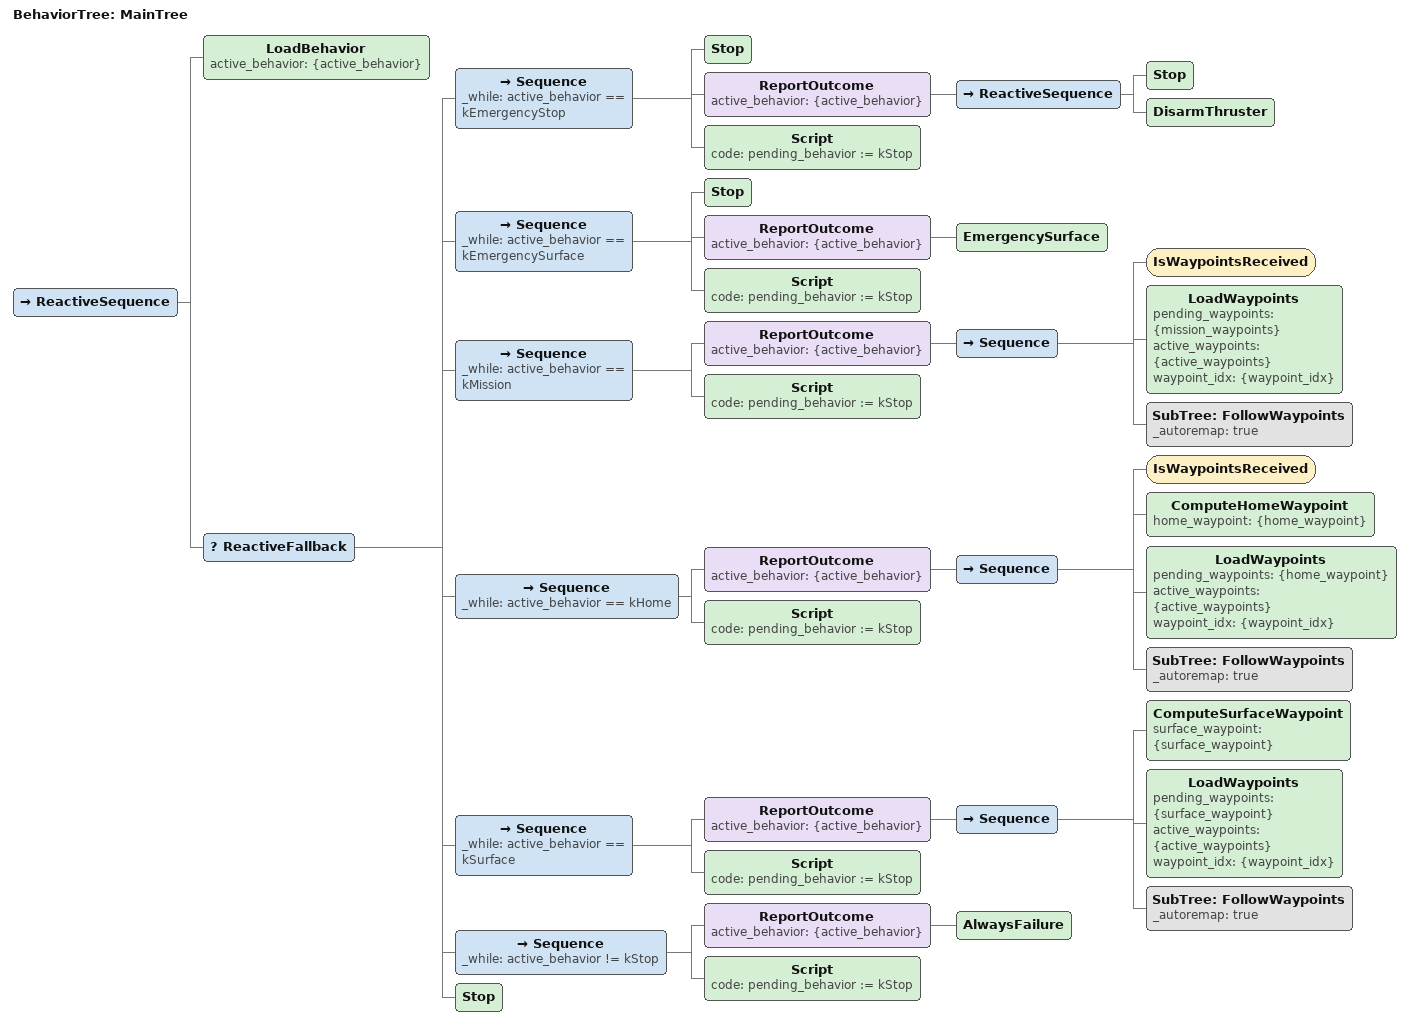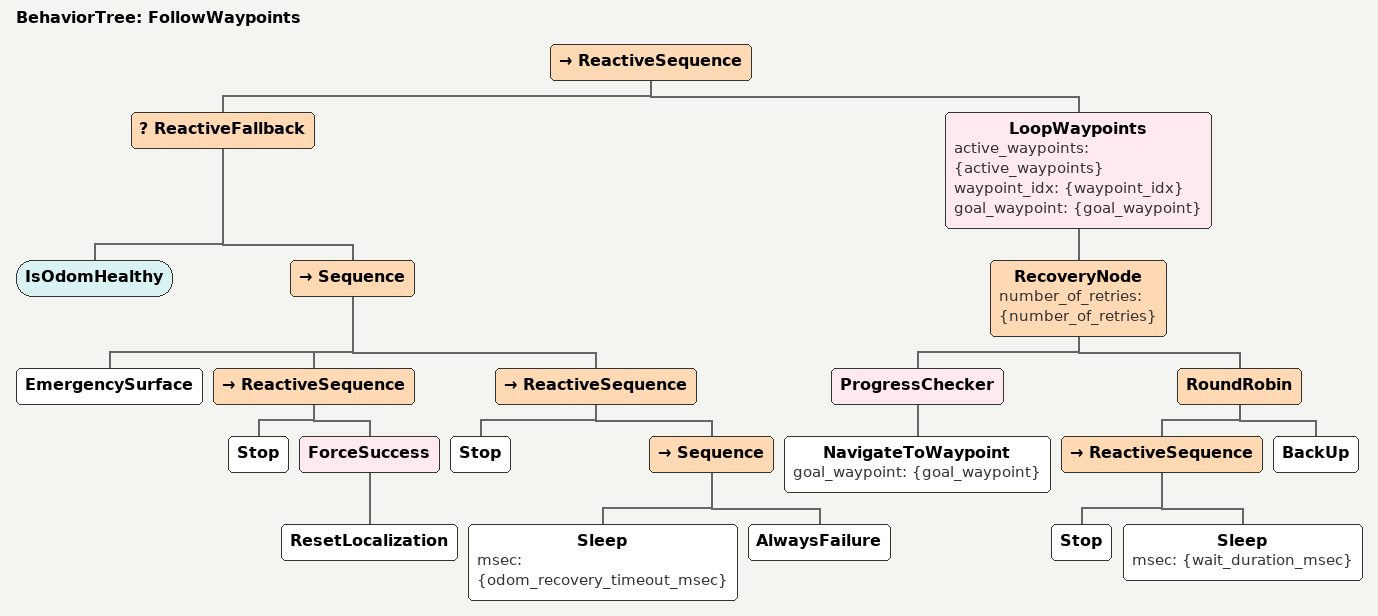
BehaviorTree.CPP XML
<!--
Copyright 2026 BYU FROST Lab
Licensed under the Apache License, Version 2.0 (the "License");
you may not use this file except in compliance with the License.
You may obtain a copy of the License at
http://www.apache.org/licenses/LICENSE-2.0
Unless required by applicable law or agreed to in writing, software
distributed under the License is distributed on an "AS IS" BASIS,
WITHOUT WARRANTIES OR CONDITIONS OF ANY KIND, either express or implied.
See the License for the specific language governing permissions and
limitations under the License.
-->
<?xml version="1.0" encoding="UTF-8"?>

<root BTCPP_format="4" main_tree_to_execute="MainTree">
  <BehaviorTree ID="MainTree">
    <ReactiveSequence>
      <LoadBehavior active_behavior="{active_behavior}"/>
      <ReactiveFallback>
        <Sequence _while="active_behavior == kEmergencyStop">
          <Stop/>
          <ReportOutcome active_behavior="{active_behavior}">
            <ReactiveSequence>
              <Stop/>
              <DisarmThruster/>
            </ReactiveSequence>
          </ReportOutcome>
          <Script code="pending_behavior := kStop"/>
        </Sequence>
        <Sequence _while="active_behavior == kEmergencySurface">
          <Stop/>
          <ReportOutcome active_behavior="{active_behavior}">
            <EmergencySurface/>
          </ReportOutcome>
          <Script code="pending_behavior := kStop"/>
        </Sequence>
        <Sequence _while="active_behavior == kMission">
          <ReportOutcome active_behavior="{active_behavior}">
            <Sequence>
              <IsWaypointsReceived/>
              <LoadWaypoints pending_waypoints="{mission_waypoints}" active_waypoints="{active_waypoints}" waypoint_idx="{waypoint_idx}"/>
              <SubTree ID="FollowWaypoints" _autoremap="true"/>
            </Sequence>
          </ReportOutcome>
          <Script code="pending_behavior := kStop"/>
        </Sequence>
        <Sequence _while="active_behavior == kHome">
          <ReportOutcome active_behavior="{active_behavior}">
            <Sequence>
              <IsWaypointsReceived/>
              <ComputeHomeWaypoint home_waypoint="{home_waypoint}"/>
              <LoadWaypoints pending_waypoints="{home_waypoint}" active_waypoints="{active_waypoints}" waypoint_idx="{waypoint_idx}"/>
              <SubTree ID="FollowWaypoints" _autoremap="true"/>
            </Sequence>
          </ReportOutcome>
          <Script code="pending_behavior := kStop"/>
        </Sequence>
        <Sequence _while="active_behavior == kSurface">
          <ReportOutcome active_behavior="{active_behavior}">
            <Sequence>
              <ComputeSurfaceWaypoint surface_waypoint="{surface_waypoint}"/>
              <LoadWaypoints pending_waypoints="{surface_waypoint}" active_waypoints="{active_waypoints}" waypoint_idx="{waypoint_idx}"/>
              <SubTree ID="FollowWaypoints" _autoremap="true"/>
            </Sequence>
          </ReportOutcome>
          <Script code="pending_behavior := kStop"/>
        </Sequence>
        <Sequence _while="active_behavior != kStop">
          <ReportOutcome active_behavior="{active_behavior}">
            <AlwaysFailure/>
          </ReportOutcome>
          <Script code="pending_behavior := kStop"/>
        </Sequence>
        <Stop/>
      </ReactiveFallback>
    </ReactiveSequence>
  </BehaviorTree>

  <BehaviorTree ID="FollowWaypoints">
    <ReactiveSequence>
      <ReactiveFallback>
        <IsOdomHealthy/>
        <Sequence>
          <EmergencySurface/>
          <ReactiveSequence>
            <Stop/>
            <ForceSuccess>
              <ResetLocalization/>
            </ForceSuccess>
          </ReactiveSequence>
          <ReactiveSequence>
            <Stop/>
            <Sequence>
              <Sleep msec="{odom_recovery_timeout_msec}"/>
              <AlwaysFailure/>
            </Sequence>
          </ReactiveSequence>
        </Sequence>
      </ReactiveFallback>
      <LoopWaypoints active_waypoints="{active_waypoints}" waypoint_idx="{waypoint_idx}" goal_waypoint="{goal_waypoint}">
        <RecoveryNode number_of_retries="{number_of_retries}">
          <ProgressChecker>
            <NavigateToWaypoint goal_waypoint="{goal_waypoint}"/>
          </ProgressChecker>
          <RoundRobin>
            <ReactiveSequence>
              <Stop/>
              <Sleep msec="{wait_duration_msec}"/>
            </ReactiveSequence>
            <BackUp/>
          </RoundRobin>
        </RecoveryNode>
      </LoopWaypoints>
    </ReactiveSequence>
  </BehaviorTree>

</root>
